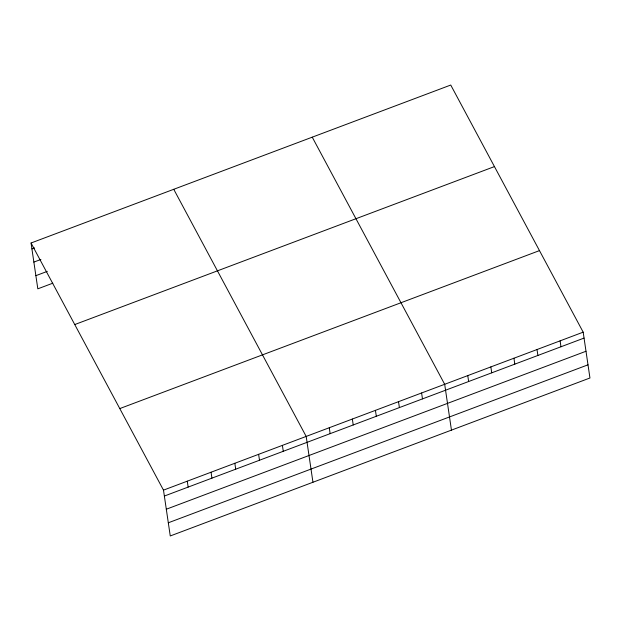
<?xml version="1.0" encoding="UTF-8"?>
<svg xmlns="http://www.w3.org/2000/svg" width="621" height="621" viewBox="0 0 621 621"><rect width="100%" height="100%" fill="white"/><g stroke="black" fill="none" stroke-linecap="round" stroke-linejoin="round"><path stroke-width="0.93" d="M31.05 243.005L450.745 85.038L583.181 332.165L589.95 377.995L170.255 535.962L163.486 490.132L31.05 243.005L37.819 288.835L52.793 283.199M31.927 248.92L34.566 247.926M33.868 262.093L40.916 259.446M35.871 275.67L47.32 271.354M74.753 324.558L494.448 166.591M119.783 408.579L539.478 250.612M163.486 490.132L583.181 332.165M164.363 496.047L584.058 338.08M166.304 509.22L585.999 351.253M168.307 522.789L588.002 364.822M312.247 137.171L444.683 384.29L451.451 430.12M173.748 189.296L306.184 436.423L312.953 482.253M560.095 340.851L560.973 346.766M537.018 349.538L537.887 355.453M513.932 358.224L514.809 364.147M490.846 366.918L491.723 372.833M467.768 375.604L468.638 381.519M421.597 392.977L422.474 398.899M398.519 401.671L399.388 407.586M375.433 410.357L376.31 416.272M352.348 419.043L353.225 424.958M329.27 427.729L330.139 433.652M282.4 445.373L283.277 451.288M258.615 454.324L259.493 460.239M234.839 463.274L235.708 469.189M211.055 472.224L211.924 478.139M187.27 481.174L188.147 487.097"/></g></svg>
